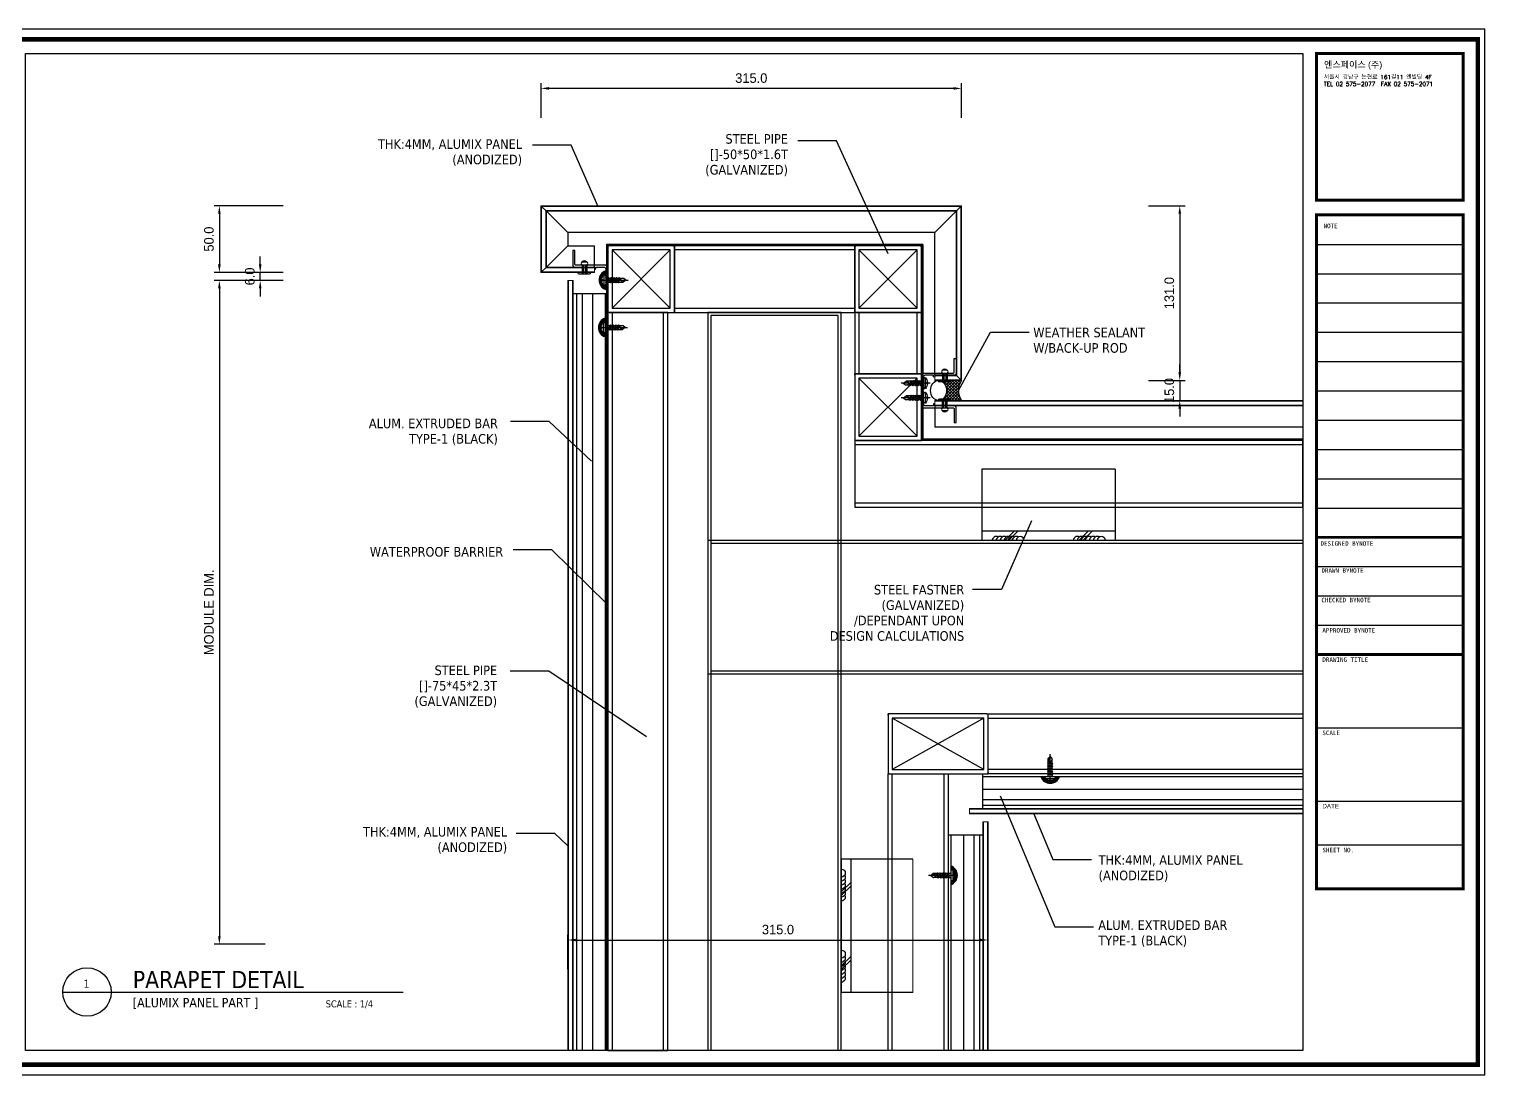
# Model space of a CAD drawing. Header units: millimetres. Extents: x 7297 to 60227, y -7497 to 19324.
# Drawn here: x 11182 to 12273, y 8183 to 8967 of the extents above; entities that cross this region are included whole.
import ezdxf

# ---------------------------------------------------------------- set-up
doc = ezdxf.new("R2010")
doc.units = ezdxf.units.MM
doc.linetypes.add('HIDDEN', pattern=[0.375, 0.25, -0.125])
for name, color, linetype in [('NS_AL_MOLD', 7, 'Continuous'), ('NS_BRACKET_NUTS', 1, 'Continuous'), ('NS_CAULKING', 8, 'Continuous'), ('NS_COL_CYAN', 4, 'Continuous'), ('NS_COL_L-GREY', 8, 'Continuous'), ('NS_COL_RED', 1, 'Continuous'), ('NS_COL_WHITE', 7, 'Continuous'), ('NS_DIM', 1, 'Continuous'), ('NS_FORM', 7, 'Continuous'), ('NS_FRAME', 253, 'Continuous'), ('NS_PIPE_FRAME', 2, 'Continuous'), ('NS_RIVET_SCREW', 1, 'Continuous'), ('NS_TEXT', 2, 'Continuous'), ('NS_WATERPROOF', 150, 'Continuous'), ('NS_WELD', 1, 'Continuous')]:
    doc.layers.add(name, color=color, linetype=linetype)
doc.layers.add('NS_AL_PANEL', color=32, linetype='Continuous', lineweight=9)
doc.styles.add('Expo M', font='Expo M.ttf')
doc.styles.add('HGTXT', font='romans.shx', dxfattribs={"bigfont": 'whgtxt.shx'})
doc.dimstyles.new('DS2', dxfattribs={"dimscale": 2, "dimtxt": 1.8, "dimasz": 1.5, "dimexe": 1, "dimexo": 1, "dimgap": 0.5, "dimtad": 1, "dimtoh": 1, "dimdec": 1, "dimzin": 1, "dimdsep": 46, "dimtxsty": 'Expo M', "dimcen": 2, "dimadec": 1, "dimazin": 0, "dimtfac": 1, "dimtdec": 4, "dimtix": 1, "dimtmove": 1, "dimatfit": 3, "dimfxl": 1, "dimtolj": 1, "dimtzin": 1, "dimarcsym": 0})
doc.dimstyles.new('N-SPACE', dxfattribs={"dimscale": 4, "dimtxt": 1.8, "dimasz": 1.5, "dimexe": 1, "dimexo": 1, "dimgap": 1, "dimtad": 1, "dimtoh": 1, "dimdec": 1, "dimzin": 1, "dimdsep": 46, "dimtxsty": 'Expo M', "dimcen": 2, "dimclrd": 1, "dimclre": 1, "dimclrt": 2, "dimadec": 1, "dimazin": 0, "dimtfac": 1, "dimtdec": 1, "dimtix": 1, "dimtmove": 1, "dimatfit": 3, "dimfxl": 1, "dimtolj": 1, "dimtzin": 1, "dimarcsym": 0})

# ---------------------------------------------------------------- blocks, each defined once
blk = doc.blocks.new('AL-TEMPLATE')
at = {"color": 8}
for p, q in [((2716.82, 1392.97), (2800.02, 1392.97)), ((2716.82, 1376.33), (2800.02, 1376.33)), ((2716.82, 1359.69), (2800.02, 1359.69)), ((2716.82, 1343.05), (2800.02, 1343.05)), ((2716.82, 1326.41), (2800.02, 1326.41)), ((2716.82, 1309.77), (2800.02, 1309.77)), ((2716.82, 1293.13), (2800.02, 1293.13)), ((2716.82, 1276.49), (2800.02, 1276.49)), ((2716.82, 1259.85), (2800.02, 1259.85)), ((2716.82, 1243.21), (2800.02, 1243.21)), ((2716.82, 1209.93), (2800.02, 1209.93)), ((2716.82, 1193.29), (2800.02, 1193.29)), ((2716.82, 1176.65), (2800.02, 1176.65)), ((2716.82, 1118.41), (2800.02, 1118.41)), ((2716.82, 1076.81), (2800.02, 1076.81)), ((2716.82, 1051.85), (2800.02, 1051.85))]:
    blk.add_line(p, q, dxfattribs=at)
at = {"color": 7, "ltscale": 2}
blk.add_lwpolyline([(1972.34, 1515.25), (1972.34, 921.25), (2812.34, 921.25), (2812.34, 1515.25)], close=True, dxfattribs=at)
at = {"color": 8}
for points, const_width in [([(1976.34, 1509.45), (2808.34, 1509.45), (2808.34, 927.05), (1976.34, 927.05)], 2.5), ([(2716.82, 1501.32), (2800.02, 1501.32), (2800.02, 1418.12), (2716.82, 1418.12)], 1.66), ([(2716.82, 1409.8), (2800.02, 1409.8), (2800.02, 1026.89), (2716.82, 1026.89)], 1.66)]:
    blk.add_lwpolyline(points, close=True, dxfattribs=dict(at, const_width=const_width))
at = {"color": 9}
blk.add_lwpolyline([(1984.07, 1501.32), (2709.08, 1501.32), (2709.08, 935.18), (1984.07, 935.18)], close=True, dxfattribs=at)
at = {"color": 8, "const_width": 1.66}
for points in [[(2716.82, 1226.57), (2800.02, 1226.57)], [(2716.82, 1160.01), (2800.02, 1160.01)]]:
    blk.add_lwpolyline(points, dxfattribs=at)
at = {"color": 146, "true_color": 0x105689, "insert": (2721.06, 1496.93), "char_height": 3.6698, "attachment_point": 1, "style": 'HGTXT'}
blk.add_mtext('{\\fExpo M|b0|i0|c129|p18;엔스페이스 (주)}', dxfattribs=at)
at = {"insert": (2720.94, 1489.17), "char_height": 2.3487, "attachment_point": 1, "style": 'HGTXT'}
blk.add_mtext('서울시 강남구 논현로 161길11 엔빌딩 4F\\PTEL 02 575-2077  FAX 02 575-2071', dxfattribs=at)
at = {"color": 8, "attachment_point": 1}
for s, insert, char_height, width in [('NOTE', (2720.76, 1404.73), 2.556, 438.9676), ('DESIGNED BYNOTE', (2719.01, 1224.39), 2.5559, 438.9676), ('DRAWN BYNOTE', (2719.56, 1209.04), 2.5559, 438.9676), ('CHECKED BYNOTE', (2719.56, 1192.25), 2.5559, 438.9676), ('APPROVED BYNOTE', (2720.1, 1175.04), 2.5559, 438.9676), ('DRAWING TITLE', (2720.1, 1158.4), 2.5559, 438.9675), ('SCALE', (2720.1, 1116.8), 2.556, 438.9675), ('{\\fﾱﾼﾸﾲ|b0|i0|c129|p49;DATE}', (2720.1, 1075.2), 2.5559, 438.9675), ('SHEET NO.', (2720.1, 1050.24), 2.556, 438.9675)]:
    blk.add_mtext(s, dxfattribs=dict(at, insert=insert, char_height=char_height, width=width))
blk = doc.blocks.new('피스')
for p, q in [((-4, 1.5), (-4, 1)), ((-4, 1.5), (4, 1.5)), ((-3, 0), (3, 0)), ((-0.5, 3), (-0.4, 2.3)), ((-0.4, 2.3), (0.4, 2.3)), ((0, 5), (0, -16.8)), ((0.5, 3), (0.4, 2.3)), ((4, 1.5), (4, 1)), ((2, -1.5), (-2, -2)), ((-1.5, -1.5), (-2, -2)), ((-2, -2), (-1.5, -2.5)), ((-1.5, -3.5), (-2, -4)), ((2, -3.5), (-2, -4)), ((-2, -4), (-1.5, -4.5)), ((-1.5, -5.5), (-2, -6)), ((2, -5.5), (-2, -6)), ((-2, -6), (-1.5, -6.5)), ((-1.5, -7.5), (-2, -8)), ((2, -7.5), (-2, -8)), ((-2, -8), (-1.5, -8.5)), ((-1.5, -9.5), (-2, -10)), ((2, -9.5), (-2, -10)), ((-2, -10), (-1.5, -10.5)), ((-1.5, -0.5), (-1.5, -1.5)), ((1.5, -1), (-1.5, -1.5)), ((1.5, -2), (-1.5, -2.5)), ((-1.5, -2.5), (-1.5, -3.5)), ((1.5, -3), (-1.5, -3.5)), ((1.5, -4), (-1.5, -4.5)), ((-1.5, -4.5), (-1.5, -5.5)), ((1.5, -5), (-1.5, -5.5)), ((1.5, -6), (-1.5, -6.5)), ((-1.5, -6.5), (-1.5, -7.5)), ((1.5, -7), (-1.5, -7.5)), ((1.5, -8), (-1.5, -8.5)), ((-1.5, -8.5), (-1.5, -9.5)), ((1.5, -9), (-1.5, -9.5)), ((1.5, -10), (-1.5, -10.5)), ((-1.5, -10.5), (-1.5, -13.5)), ((1.5, -0.5), (1.5, -1)), ((1.5, -1), (2, -1.5)), ((2, -1.5), (1.5, -2)), ((1.5, -2), (1.5, -3)), ((1.5, -3), (2, -3.5)), ((2, -3.5), (1.5, -4)), ((1.5, -4), (1.5, -5)), ((1.5, -5), (2, -5.5)), ((2, -5.5), (1.5, -6)), ((1.5, -6), (1.5, -7)), ((1.5, -7), (2, -7.5)), ((2, -7.5), (1.5, -8)), ((1.5, -8), (1.5, -9)), ((1.5, -9), (2, -9.5)), ((2, -9.5), (1.5, -10)), ((1.5, -10), (1.5, -13)), ((0, -15), (-1.5, -13.5)), ((-1.3, -13.5), (-1.3, -12)), ((0, -15), (-1.3, -13.5)), ((0, -15), (1.5, -13)), ((1.5, -13), (0.6, -11.5))]:
    blk.add_line(p, q)
for centre, radius, start, end in [((0, -3.1), 6.08, 94.7146, 131.1121), ((-3, 1), 1, 180, 270), ((-2, -0.5), 0.5, 0, 90), ((0, -3.1), 6.08, 48.8879, 85.2854), ((2, -0.5), 0.5, 90, 180), ((3, 1), 1, 270, 0), ((-0.3, -12), 1, 30.0863, 180)]:
    blk.add_arc(centre, radius, start, end)
blk = doc.blocks.new('N-SCREW')
blk.add_blockref('피스', (17.3, -1))
blk = doc.blocks.new('AL-PROFILE')
for p, q in [((2521.3, 4123.6), (2519.8, 4122.1)), ((2537, 4123.6), (2521.3, 4123.6)), ((2530.5, 4122.1), (2531, 4122.6)), ((2531, 4122.6), (2531.5, 4122.1)), ((2537, 4122.1), (2537, 4123.6)), ((2519.8, 4122.1), (2519.8, 4099.6)), ((2521.3, 4121.1), (2522.3, 4122.1)), ((2521.3, 4114.6), (2521.3, 4121.1)), ((2522.3, 4114.6), (2521.3, 4114.6)), ((2521.3, 4098.6), (2521.3, 4113.6)), ((2521.3, 4113.6), (2522.3, 4113.6)), ((2522.3, 4122.1), (2530.5, 4122.1)), ((2531.5, 4122.1), (2537, 4122.1)), ((2517.4, 4104.4, 0), (2517.4, 4107.9, 0)), ((2519.8, 4107.9), (2526.3, 4107.9)), ((2519.8, 4106.9), (2526.3, 4106.9)), ((2519.8, 4105.4), (2526.3, 4105.4)), ((2519.8, 4104.4), (2526.3, 4104.4)), ((2526.3, 4102.3), (2526.3, 4110)), ((2519.3, 4099.1), (2508.8, 4099.1)), ((2508.8, 4099.1), (2508.8, 4097.6)), ((2508.8, 4097.6), (2520.3, 4097.6)), ((2519.8, 4099.6), (2519.3, 4099.1)), ((2520.3, 4097.6), (2521.3, 4098.6))]:
    blk.add_line(p, q)
at = {"ltscale": 3}
for p, q in [((2519.8, 4107.9), (2519.8, 4104.4)), ((2525.3, 4111), (2525.3, 4101.2))]:
    blk.add_line(p, q, dxfattribs=at)
for centre, radius, start, end in [((2522.3, 4114.1), 0.5, 270, 90), ((2518.9, 4106.1, 0), 2.2, 133.0029, 226.9971), ((2518.6, 4107.3), 1.3, 27.3471, 152.6529), ((2518.6, 4105), 1.3, 207.3471, 332.6529), ((2525.3, 4110), 1.05, 0, 90), ((2525.3, 4102.3), 1.05, 270, 0)]:
    blk.add_arc(centre, radius, start, end)
blk = doc.blocks.new('A$C0843732F')
for centre, start in [((0, -3), 90), ((0, -6), 150), ((0, -9), 150), ((0, -12), 150), ((0, -15), 150), ((0, -18), 150), ((0, -21), 150)]:
    blk.add_arc(centre, 3, start, 270)
blk = doc.blocks.new('*D282')
at = {"layer": 'NS_DIM', "color": 1, "lineweight": -2, "transparency": 16777216}
for p, q in [((11565.7, 8900.3), (11565.7, 8926.4)), ((11874.7, 8922.4), (11571.7, 8922.4)), ((11880.7, 8900.3), (11880.7, 8926.4))]:
    blk.add_line(p, q, dxfattribs=at)
at = {"layer": 'NS_DIM', "color": 1, "transparency": 16777216}
for points in [[(11571.7, 8923.4), (11571.7, 8921.4), (11565.7, 8922.4)], [(11874.7, 8923.4), (11874.7, 8921.4), (11880.7, 8922.4)]]:
    blk.add_solid(points, dxfattribs=at)
at = {"layer": 'NS_DIM', "color": 2, "transparency": 16777216, "insert": (11723.2, 8930.1), "char_height": 7.2, "attachment_point": 5, "style": 'Expo M'}
blk.add_mtext('\\A1;315.0', dxfattribs=at)
blk = doc.blocks.new('*D283')
at = {"layer": 'NS_DIM', "color": 1, "lineweight": -2, "transparency": 16777216}
for p, q in [((12020.8, 8834.4), (12048.2, 8834.4)), ((12044.2, 8828.4), (12044.2, 8709.4)), ((12020.8, 8703.4), (12048.2, 8703.4))]:
    blk.add_line(p, q, dxfattribs=at)
at = {"layer": 'NS_DIM', "color": 1, "transparency": 16777216}
for points in [[(12043.2, 8828.4), (12045.2, 8828.4), (12044.2, 8834.4)], [(12043.2, 8709.4), (12045.2, 8709.4), (12044.2, 8703.4)]]:
    blk.add_solid(points, dxfattribs=at)
at = {"layer": 'NS_DIM', "color": 2, "transparency": 16777216, "insert": (12036.4, 8768.9), "char_height": 7.2, "attachment_point": 5, "rotation": 90, "style": 'Expo M'}
blk.add_mtext('\\A1;131.0', dxfattribs=at)
blk = doc.blocks.new('*D284')
at = {"layer": 'NS_DIM', "color": 1, "lineweight": -2, "transparency": 16777216}
for p, q in [((12044.2, 8709.4), (12044.2, 8715.4)), ((12020.8, 8703.4), (12048.2, 8703.4)), ((12044.2, 8703.4), (12044.2, 8688.4)), ((12020.8, 8688.4), (12048.2, 8688.4)), ((12044.2, 8682.4), (12044.2, 8676.4))]:
    blk.add_line(p, q, dxfattribs=at)
at = {"layer": 'NS_DIM', "color": 1, "transparency": 16777216}
for points in [[(12043.2, 8709.4), (12045.2, 8709.4), (12044.2, 8703.4)], [(12043.2, 8682.4), (12045.2, 8682.4), (12044.2, 8688.4)]]:
    blk.add_solid(points, dxfattribs=at)
at = {"layer": 'NS_DIM', "color": 2, "transparency": 16777216, "insert": (12036.4, 8695.9), "char_height": 7.2, "attachment_point": 5, "rotation": 90, "style": 'Expo M'}
blk.add_mtext('\\A1;15.0', dxfattribs=at)
blk = doc.blocks.new('*D285')
at = {"layer": 'NS_DIM', "color": 1, "lineweight": -2, "transparency": 16777216}
for p, q in [((11372.6, 8834.4), (11320.7, 8834.4)), ((11324.7, 8828.4), (11324.7, 8790.4)), ((11372.6, 8784.4), (11320.7, 8784.4))]:
    blk.add_line(p, q, dxfattribs=at)
at = {"layer": 'NS_DIM', "color": 1, "transparency": 16777216}
for points in [[(11323.7, 8828.4), (11325.7, 8828.4), (11324.7, 8834.4)], [(11323.7, 8790.4), (11325.7, 8790.4), (11324.7, 8784.4)]]:
    blk.add_solid(points, dxfattribs=at)
at = {"layer": 'NS_DIM', "color": 2, "transparency": 16777216, "insert": (11316.9, 8809.4), "char_height": 7.2, "attachment_point": 5, "rotation": 90, "style": 'Expo M'}
blk.add_mtext('\\A1;50.0', dxfattribs=at)
blk = doc.blocks.new('*D286')
at = {"layer": 'NS_DIM', "color": 1, "lineweight": -2, "transparency": 16777216}
for p, q in [((11355.3, 8790.4), (11355.3, 8796.4)), ((11372.6, 8784.4), (11351.3, 8784.4)), ((11355.3, 8778.4), (11355.3, 8784.4)), ((11372.6, 8778.4), (11351.3, 8778.4)), ((11355.3, 8772.4), (11355.3, 8766.4))]:
    blk.add_line(p, q, dxfattribs=at)
at = {"layer": 'NS_DIM', "color": 1, "transparency": 16777216}
for points in [[(11354.3, 8790.4), (11356.3, 8790.4), (11355.3, 8784.4)], [(11354.3, 8772.4), (11356.3, 8772.4), (11355.3, 8778.4)]]:
    blk.add_solid(points, dxfattribs=at)
at = {"layer": 'NS_DIM', "color": 2, "transparency": 16777216, "insert": (11347.5, 8781.4), "char_height": 7.2, "attachment_point": 5, "rotation": 90, "style": 'Expo M'}
blk.add_mtext('\\A1;6.0', dxfattribs=at)
blk = doc.blocks.new('*D713')
at = {"layer": 'NS_DIM', "color": 1, "lineweight": -2, "transparency": 16777216}
for p, q in [((11372.6, 8778.4), (11320.7, 8778.4)), ((11324.7, 8772.4), (11324.7, 8286.7)), ((11359.1, 8280.7), (11320.7, 8280.7))]:
    blk.add_line(p, q, dxfattribs=at)
at = {"layer": 'NS_DIM', "color": 1, "transparency": 16777216}
for points in [[(11323.7, 8772.4), (11325.7, 8772.4), (11324.7, 8778.4)], [(11323.7, 8286.7), (11325.7, 8286.7), (11324.7, 8280.7)]]:
    blk.add_solid(points, dxfattribs=at)
at = {"layer": 'NS_DIM', "color": 2, "transparency": 16777216, "insert": (11316.9, 8529.6), "char_height": 7.2, "attachment_point": 5, "rotation": 90, "style": 'Expo M'}
blk.add_mtext('\\A1;MODULE DIM.', dxfattribs=at)
blk = doc.blocks.new('*D287')
at = {"layer": 'NS_DIM', "color": 1, "lineweight": -2, "transparency": 16777216}
for p, q in [((11585.7, 8262.1), (11585.7, 8287.9)), ((11591.7, 8283.9), (11894.7, 8283.9)), ((11900.7, 8262.1), (11900.7, 8287.9))]:
    blk.add_line(p, q, dxfattribs=at)
at = {"layer": 'NS_DIM', "color": 1, "transparency": 16777216}
for points in [[(11591.7, 8284.9), (11591.7, 8282.9), (11585.7, 8283.9)], [(11894.7, 8284.9), (11894.7, 8282.9), (11900.7, 8283.9)]]:
    blk.add_solid(points, dxfattribs=at)
at = {"layer": 'NS_DIM', "color": 2, "transparency": 16777216, "insert": (11743.2, 8291.7), "char_height": 7.2, "attachment_point": 5, "style": 'Expo M'}
blk.add_mtext('\\A1;315.0', dxfattribs=at)
blk = doc.blocks.new('*U99')
for p, q in [((1, 75), (0, 75)), ((0, 74), (0, 75)), ((0, 74), (0, 1)), ((44, 75), (1, 75)), ((3.2, 3.2), (41.8, 71.8)), ((41.8, 3.2), (3.2, 71.8)), ((44, 75), (45, 75)), ((45, 74), (45, 75)), ((45, 1), (45, 74)), ((0, 1), (0, 0)), ((1, 0), (0, 0)), ((45, 1), (45, 0)), ((1, 0), (44, 0)), ((44, 0), (45, 0))]:
    blk.add_line(p, q)
blk.add_lwpolyline([(3.2, 71.8), (3.2, 3.2), (41.8, 3.2), (41.8, 71.8)], close=True)
for centre, start, end in [((1, 74), 90, 180), ((44, 74), 0, 90), ((1, 1), 180, 270), ((44, 1), 270, 0)]:
    blk.add_arc(centre, 1, start, end)
blk = doc.blocks.new('*U98')
for p, q in [((1, 50), (0, 50)), ((0, 49), (0, 50)), ((0, 49), (0, 1)), ((49, 50), (1, 50)), ((3.2, 3.2), (46.8, 46.8)), ((46.8, 3.2), (3.2, 46.8)), ((49, 50), (50, 50)), ((50, 49), (50, 50)), ((50, 1), (50, 49)), ((0, 1), (0, 0)), ((1, 0), (0, 0)), ((50, 1), (50, 0)), ((1, 0), (49, 0)), ((49, 0), (50, 0))]:
    blk.add_line(p, q)
blk.add_lwpolyline([(3.2, 46.8), (3.2, 3.2), (46.8, 3.2), (46.8, 46.8)], close=True)
for centre, start, end in [((1, 49), 90, 180), ((49, 49), 0, 90), ((1, 1), 180, 270), ((49, 1), 270, 0)]:
    blk.add_arc(centre, 1, start, end)
blk = doc.blocks.new('*U166')
blk.add_lwpolyline([(0, 0), (45, 0), (45, 553.3), (0, 553.3)], close=True)
at = {"linetype": 'HIDDEN'}
blk.add_lwpolyline([(3.2, 0), (41.8, 0), (41.8, 553.3), (3.2, 553.3)], close=True, dxfattribs=at)
blk = doc.blocks.new('*U167')
blk.add_lwpolyline([(0, 0), (45, 0), (45, 235.8), (0, 235.8)], close=True)
at = {"linetype": 'HIDDEN'}
blk.add_lwpolyline([(3.2, 0), (41.8, 0), (41.8, 235.8), (3.2, 235.8)], close=True, dxfattribs=at)
blk = doc.blocks.new('*U169')
blk.add_lwpolyline([(0, 0), (50, 0), (50, 335.8), (0, 335.8)], close=True)
at = {"linetype": 'HIDDEN'}
blk.add_lwpolyline([(3.2, 0), (46.8, 0), (46.8, 335.8), (3.2, 335.8)], close=True, dxfattribs=at)
blk = doc.blocks.new('*U168')
blk.add_lwpolyline([(0, 0), (50, 0), (50, 135), (0, 135)], close=True)
at = {"linetype": 'HIDDEN'}
blk.add_lwpolyline([(3.2, 0), (46.8, 0), (46.8, 135), (3.2, 135)], close=True, dxfattribs=at)
blk = doc.blocks.new('*U170')
blk.add_lwpolyline([(0, 0), (50, 0), (50, 46), (0, 46)], close=True)
at = {"linetype": 'HIDDEN'}
blk.add_lwpolyline([(3.2, 0), (46.8, 0), (46.8, 46), (3.2, 46)], close=True, dxfattribs=at)
blk = doc.blocks.new('*U171')
blk.add_lwpolyline([(0, 0), (45, 0), (45, 207.3), (0, 207.3)], close=True)
at = {"linetype": 'HIDDEN'}
blk.add_lwpolyline([(3.2, 0), (41.8, 0), (41.8, 207.3), (3.2, 207.3)], close=True, dxfattribs=at)

msp = doc.modelspace()

# ---------------------------------------------------------------- hatches: boundary and pattern name
at = {"layer": 'NS_CAULKING'}
h = msp.add_hatch(dxfattribs=at)
h.set_pattern_fill('ANSI37', color=256, scale=5, angle=90, style=0)
h.set_pattern_definition([(135, (7582.23505, 11263.099), (-0.44194174, -0.44194174), []), (225, (7582.23505, 11263.099), (0.44194174, -0.44194174), [])])
h.paths.add_polyline_path([(11612.66, 8774.65, -0.160163), (11611.18, 8778.15), (11611.86, 8778.25), (11611.86, 8778.65), (11609.17, 8778.65, 0.3187278), (11614.16, 8771.6), (11614.16, 8775.65, -0.4142136), (11613.16, 8774.65)])
h.paths.add_polyline_path([(11609.17, 8778.65), (11611.86, 8778.65), (11611.86, 8779.05), (11611.18, 8779.15, -0.160163), (11612.66, 8782.65), (11613.16, 8782.65, -0.4142136), (11614.16, 8781.65), (11614.16, 8785.69, 0.3187278)])
h = msp.add_hatch(dxfattribs=at)
h.set_pattern_fill('ANSI37', color=256, scale=5, angle=90, style=0)
h.set_pattern_definition([(135, (7581.73503, 11227.5285), (-0.44194174, -0.44194174), []), (225, (7581.73503, 11227.5285), (0.44194174, -0.44194174), [])])
h.paths.add_polyline_path([(11612.16, 8739.08, -0.160163), (11610.68, 8742.58), (11611.36, 8742.68), (11611.36, 8743.08), (11608.67, 8743.08, 0.3187278), (11613.66, 8736.03), (11613.66, 8740.08, -0.4142136), (11612.66, 8739.08)])
h.paths.add_polyline_path([(11608.67, 8743.08), (11611.36, 8743.08), (11611.36, 8743.48), (11610.68, 8743.58, -0.160163), (11612.16, 8747.08), (11612.66, 8747.08, -0.4142136), (11613.66, 8746.08), (11613.66, 8750.12, 0.3187278)])
h = msp.add_hatch(dxfattribs=at)
h.set_pattern_fill('ANSI37', color=256, scale=0.5, angle=270, style=0)
h.set_pattern_definition([(315, (-27889.3093, 34820.8955), (1.122532015, 1.122532015), []), (45, (-27889.3093, 34820.8955), (-1.122532015, 1.122532015), [])])
edge = h.paths.add_edge_path()
edge.add_ellipse((11863.51, 8695.94), major_axis=(0, 7.5), ratio=0.7930893, start_angle=180, end_angle=360)
edge.add_line((11863.51, 8703.44), (11880.66, 8703.44))
edge.add_arc((11891.86, 8695.94), 13.48, 506.20705, 573.79295)
edge.add_line((11880.66, 8688.44), (11863.51, 8688.44))
h = msp.add_hatch(dxfattribs=at)
h.set_pattern_fill('ANSI37', color=256, scale=5, angle=180, style=0)
h.set_pattern_definition([(225, (9462.7085, 4374.51056), (0.44194174, -0.44194174), []), (315, (9462.7085, 4374.51056), (0.44194174, 0.44194174), [])])
h.paths.add_polyline_path([(11951.16, 8404.94, -0.160163), (11947.66, 8403.46), (11947.56, 8404.13), (11947.16, 8404.13), (11947.16, 8401.44, 0.3187278), (11954.2, 8406.44), (11950.16, 8406.44, -0.4142136), (11951.16, 8405.44)])
h.paths.add_polyline_path([(11947.16, 8401.44), (11947.16, 8404.13), (11946.76, 8404.13), (11946.66, 8403.46, -0.160163), (11943.16, 8404.94), (11943.16, 8405.44, -0.4142136), (11944.16, 8406.44), (11940.12, 8406.44, 0.3187278)])
h = msp.add_hatch(dxfattribs=at)
h.set_pattern_fill('ANSI37', color=256, scale=5, angle=90, style=0)
h.set_pattern_definition([(135, (7598.7465, 10816.8555), (-0.44194174, -0.44194174), []), (225, (7598.7465, 10816.8555), (0.44194174, -0.44194174), [])])
h.paths.add_polyline_path([(11874.16, 8328.4, 0.160163), (11875.64, 8331.9), (11874.96, 8332), (11874.96, 8332.4), (11877.65, 8332.4, -0.3187278), (11872.66, 8325.36), (11872.66, 8329.4, 0.4142136), (11873.66, 8328.4)])
h.paths.add_polyline_path([(11877.65, 8332.4), (11874.96, 8332.4), (11874.96, 8332.8), (11875.64, 8332.9, 0.160163), (11874.16, 8336.4), (11873.66, 8336.4, 0.4142136), (11872.66, 8335.4), (11872.66, 8339.45, -0.3187278)])

# ---------------------------------------------------------------- linework, layer by layer
at = {"layer": 'NS_AL_MOLD'}
msp.add_lwpolyline([(11852.16, 8698.15), (11852.16, 8706.44), (11852.16, 8696.44), (11850.66, 8696.44), (11850.66, 8707.44), (11852.16, 8708.94), (11874.66, 8708.94), (11875.16, 8709.44), (11875.16, 8719.94)], dxfattribs=at)
msp.add_lwpolyline([(11875.16, 8719.94), (11876.66, 8719.94), (11876.66, 8708.44), (11875.66, 8707.44), (11860.66, 8707.44), (11860.66, 8706.44, -1), (11859.66, 8706.44), (11859.66, 8707.44), (11853.16, 8707.44), (11852.16, 8706.44)], format="xyb", dxfattribs=at)
msp.add_lwpolyline([(11874.66, 8682.94), (11875.16, 8682.44), (11875.16, 8671.94), (11876.66, 8671.94), (11876.66, 8683.44), (11875.66, 8684.44), (11860.66, 8684.44), (11860.66, 8685.44, 1), (11859.66, 8685.44), (11859.66, 8684.44), (11853.16, 8684.44), (11852.16, 8685.44), (11852.16, 8695.44), (11850.66, 8695.44), (11850.66, 8684.44), (11852.16, 8682.94)], format="xyb", close=True, dxfattribs=at)
at = {"layer": 'NS_AL_PANEL'}
for p, q in [((11565.66, 8834.44), (11880.66, 8834.44)), ((11565.66, 8834.44), (11565.66, 8784.44)), ((11880.66, 8703.44), (11880.66, 8834.44)), ((11566.16, 8833.94), (11880.16, 8833.94)), ((11566.16, 8833.94), (11566.16, 8784.94)), ((11569.66, 8830.44), (11566.16, 8833.94)), ((11877.16, 8830.94), (11569.16, 8830.94)), ((11569.16, 8830.94), (11569.16, 8787.94)), ((11876.66, 8830.44), (11569.66, 8830.44)), ((11569.66, 8830.44), (11569.66, 8788.44)), ((11876.66, 8830.44), (11880.16, 8833.94)), ((11876.66, 8707.44), (11876.66, 8830.44)), ((11877.16, 8706.94), (11877.16, 8830.94)), ((11880.16, 8703.94), (11880.16, 8833.94)), ((11565.66, 8784.44), (11605.66, 8784.44)), ((11569.66, 8788.44), (11566.16, 8784.94)), ((11566.16, 8784.94), (11605.66, 8784.94)), ((11569.16, 8787.94), (11605.66, 8787.94)), ((11569.66, 8788.44), (11605.66, 8788.44)), ((11605.66, 8788.44), (11605.66, 8784.44)), ((11585.66, 8778.44), (11589.66, 8778.44)), ((11585.66, 8778.44), (11585.66, 8201.17)), ((11586.16, 8201.17), (11586.16, 8778.44)), ((11589.16, 8778.44), (11589.16, 8201.17)), ((11589.66, 8778.44), (11589.66, 8201.17)), ((11613.66, 8771.94), (11613.66, 8771.8)), ((11613.16, 8736.37), (11613.16, 8736.23)), ((11876.66, 8707.44), (11860.66, 8707.44)), ((11860.66, 8707.44), (11860.66, 8703.44)), ((11877.16, 8706.94), (11860.66, 8706.94)), ((11880.16, 8703.94), (11860.66, 8703.94)), ((11880.66, 8703.44), (11860.66, 8703.44)), ((11876.66, 8707.44), (11880.16, 8703.94)), ((11860.66, 8684.44), (11860.66, 8688.44)), ((12136.5, 8688.44), (11860.66, 8688.44)), ((12136.5, 8687.94), (11860.66, 8687.94)), ((12136.5, 8684.94), (11860.66, 8684.94)), ((12136.5, 8684.44), (11860.66, 8684.44)), ((12136.5, 8382.44), (11886.66, 8382.44)), ((11886.66, 8378.44), (11886.66, 8382.44)), ((12136.5, 8381.94), (11886.66, 8381.94)), ((12136.5, 8378.94), (11886.66, 8378.94)), ((12136.5, 8378.44), (11886.66, 8378.44)), ((11900.66, 8372.44), (11896.66, 8372.44)), ((11896.66, 8372.44), (11896.66, 8201.17)), ((11897.16, 8372.44), (11897.16, 8201.17)), ((11900.16, 8201.17), (11900.16, 8372.44)), ((11900.66, 8372.44), (11900.66, 8201.17)), ((11844.16, 8344.56), (11844.16, 8244.56)), ((11873.16, 8325.69), (11873.16, 8325.56))]:
    msp.add_line(p, q, dxfattribs=at)
at = {"layer": 'NS_BRACKET_NUTS'}
for p, q in [((11995.91, 8636.94), (11895.91, 8636.94)), ((11895.91, 8636.94), (11895.91, 8583.44)), ((11995.91, 8636.94), (11995.91, 8583.44)), ((11995.91, 8590.44), (11895.91, 8590.44)), ((11995.91, 8583.44), (11895.91, 8583.44)), ((11790.66, 8344.56), (11790.66, 8244.56)), ((11844.16, 8344.56), (11790.66, 8344.56)), ((11797.66, 8344.56), (11797.66, 8244.56)), ((11844.16, 8244.56), (11790.66, 8244.56))]:
    msp.add_line(p, q, dxfattribs=at)
at = {"layer": 'NS_CAULKING'}
for centre, radius, start, end in [((11616.63, 8778.65), 7.46, 109.2859, 250.7141), ((11616.13, 8743.08), 7.46, 109.2859, 250.7141), ((11891.86, 8695.94), 13.48, 146.20705, 213.79295), ((11947.16, 8408.9), 7.46, 199.2859, 340.7141), ((11870.19, 8332.4), 7.46, 289.2859, 70.7141)]:
    msp.add_arc(centre, radius, start, end, dxfattribs=at)
msp.add_ellipse((11863.51, 8695.94), major_axis=(0, 7.5), ratio=0.7930893, dxfattribs=at)
at = {"layer": 'NS_COL_CYAN'}
for points in [[(11790.66, 8201.17), (11790.66, 8754.44), (11690.66, 8754.44), (11690.66, 8201.17)], [(11788.36, 8201.17), (11788.36, 8752.14), (11692.96, 8752.14), (11692.96, 8201.17)], [(12136.5, 8583.44), (11690.66, 8583.44), (11690.66, 8483.44), (12136.5, 8483.44)], [(12136.5, 8581.14), (11692.96, 8581.14), (11692.96, 8485.74), (12136.5, 8485.74)]]:
    msp.add_lwpolyline(points, dxfattribs=at)
at = {"layer": 'NS_COL_L-GREY'}
for p, q in [((11585.66, 8814.44), (11569.66, 8830.44)), ((11860.66, 8814.44), (11876.66, 8830.44)), ((11860.66, 8814.44), (11585.66, 8814.44)), ((11585.66, 8814.44), (11585.66, 8804.44)), ((11860.66, 8707.44), (11860.66, 8814.44)), ((11585.66, 8804.44), (11569.66, 8788.44)), ((11585.66, 8804.44), (11605.66, 8804.44)), ((11605.66, 8788.44), (11605.66, 8804.44)), ((11615.66, 8768.44), (11589.66, 8768.44)), ((11592.16, 8768.44), (11592.16, 8201.17)), ((11596.38, 8768.44), (11596.38, 8201.17)), ((11604.12, 8768.44), (11604.12, 8201.17)), ((11613.66, 8768.44), (11613.66, 8201.17)), ((11860.66, 8684.44), (11860.66, 8668.44)), ((12136.5, 8668.44), (11860.66, 8668.44)), ((11896.66, 8382.44), (11896.66, 8408.44)), ((11896.66, 8406.44), (12136.5, 8406.44)), ((11896.66, 8396.9), (12136.5, 8396.9)), ((11896.66, 8389.15), (12136.5, 8389.15)), ((11896.66, 8384.94), (12136.5, 8384.94)), ((11896.66, 8362.44), (11870.66, 8362.44)), ((11872.66, 8362.44), (11872.66, 8201.17)), ((11882.2, 8362.44), (11882.2, 8201.17)), ((11889.95, 8362.44), (11889.95, 8201.17)), ((11894.16, 8362.44), (11894.16, 8201.17))]:
    msp.add_line(p, q, dxfattribs=at)
at = {"layer": 'NS_COL_RED', "ltscale": 8}
for p, q in [((11920.08, 8590.44), (11913.08, 8583.44)), ((11922.9, 8590.44), (11915.9, 8583.44)), ((11975.64, 8590.44), (11968.64, 8583.44)), ((11978.47, 8590.44), (11971.47, 8583.44)), ((11797.66, 8327.12), (11790.66, 8320.12)), ((11797.66, 8324.29), (11790.66, 8317.29)), ((11797.66, 8271.55), (11790.66, 8264.55)), ((11797.66, 8268.72), (11790.66, 8261.72))]:
    msp.add_line(p, q, dxfattribs=at)
at = {"layer": 'NS_COL_WHITE'}
msp.add_line((11207.38, 8244.93), (11462.52, 8244.93), dxfattribs=at)
msp.add_circle((11225.52, 8244.93), 18.14, dxfattribs=at)
at = {"layer": 'NS_RIVET_SCREW', "ltscale": 3}
for p, q in [((11863.26, 8703.44), (11873.06, 8703.44)), ((11866.41, 8708.94), (11869.91, 8708.94)), ((11863.26, 8688.44), (11873.06, 8688.44)), ((11866.41, 8682.94), (11869.91, 8682.94))]:
    msp.add_line(p, q, dxfattribs=at)
at = {"layer": 'NS_RIVET_SCREW'}
for p, q in [((11869.91, 8711.25, 0), (11866.41, 8711.25, 0)), ((11866.41, 8708.94), (11866.41, 8702.39)), ((11867.41, 8708.94), (11867.41, 8702.39)), ((11868.91, 8708.94), (11868.91, 8702.39)), ((11869.91, 8708.94), (11869.91, 8702.39)), ((11872.01, 8702.39), (11864.31, 8702.39)), ((11872.01, 8689.49), (11864.31, 8689.49)), ((11866.41, 8682.94), (11866.41, 8689.49)), ((11867.41, 8682.94), (11867.41, 8689.49)), ((11868.91, 8682.94), (11868.91, 8689.49)), ((11869.91, 8682.94), (11869.91, 8689.49)), ((11869.91, 8680.62, 0), (11866.41, 8680.62, 0))]:
    msp.add_line(p, q, dxfattribs=at)
for centre, radius, start, end in [((11864.31, 8703.44), 1.05, 180, 270), ((11867.01, 8710.09), 1.3, 117.34705, 242.65295), ((11868.16, 8709.75, 0), 2.2, 43.00287, 136.99713), ((11869.31, 8710.09), 1.3, 297.34705, 62.65295), ((11872.01, 8703.44), 1.05, 270, 0), ((11864.31, 8688.44), 1.05, 90, 180), ((11867.01, 8681.78), 1.3, 117.34705, 242.65295), ((11869.31, 8681.78), 1.3, 297.34705, 62.65295), ((11872.01, 8688.44), 1.05, 0, 90), ((11868.16, 8682.12, 0), 2.2, 223.00287, 316.99713)]:
    msp.add_arc(centre, radius, start, end, dxfattribs=at)
at = {"layer": 'NS_WATERPROOF', "ltscale": 3}
for p, q in [((11851.66, 8805.44), (11614.66, 8805.44)), ((11614.66, 8805.44), (11614.66, 8201.17)), ((11851.16, 8804.94), (11615.16, 8804.94)), ((11615.16, 8804.94), (11615.16, 8201.17)), ((11851.16, 8804.94), (11851.16, 8658.94)), ((11851.66, 8805.44), (11851.66, 8659.44)), ((12136.5, 8658.94), (11851.16, 8658.94)), ((12136.5, 8659.44), (11851.66, 8659.44))]:
    msp.add_line(p, q, dxfattribs=at)

# ---------------------------------------------------------------- block references
at = {"layer": 'NS_AL_MOLD', "rotation": 270}
msp.add_blockref('AL-PROFILE', (7492.03, 11309.7), dxfattribs=at)
at = {"layer": 'NS_FORM', "xscale": 1.32, "yscale": 1.32, "zscale": 1.32}
msp.add_blockref('AL-TEMPLATE', (8560.51, 6966.73), dxfattribs=at)
at = {"layer": 'NS_FRAME'}
for name, p, rotation in [('*U168', (11665.66, 8804.44), 270), ('*U170', (11850.66, 8754.44), 180), ('*U169', (11800.66, 8658.44), 270)]:
    msp.add_blockref(name, p, dxfattribs=dict(at, rotation=rotation))
msp.add_blockref('*U166', (11615.66, 8201.17), dxfattribs=at)
at = {"layer": 'NS_FRAME', "xscale": -1}
for name, p, rotation in [('*U167', (11900.66, 8408.44), 270), ('*U171', (11825.66, 8408.44), 180)]:
    msp.add_blockref(name, p, dxfattribs=dict(at, rotation=rotation))
at = {"layer": 'NS_PIPE_FRAME'}
for p in [(11615.66, 8754.44), (11800.66, 8754.44), (11800.66, 8658.44)]:
    msp.add_blockref('*U98', p, dxfattribs=at)
at = {"layer": 'NS_PIPE_FRAME', "rotation": 90}
msp.add_blockref('*U99', (11900.66, 8408.44), dxfattribs=at)
at = {"layer": 'NS_RIVET_SCREW', "xscale": -1}
for p, rotation in [((11613.13, 8795.9), 90), ((11612.63, 8760.33), 90), ((11853.19, 8684.19), 270), ((11853.19, 8673.19), 270), ((11929.91, 8405.41), 180)]:
    msp.add_blockref('N-SCREW', p, dxfattribs=dict(at, rotation=rotation))
at = {"layer": 'NS_RIVET_SCREW', "rotation": 270}
msp.add_blockref('N-SCREW', (11873.69, 8349.65), dxfattribs=at)
at = {"layer": 'NS_WELD', "extrusion": (0, 0, -1), "xscale": -1, "zscale": -1, "rotation": 90}
for p in [(-11927.67, 8583.44), (-11988.44, 8583.44)]:
    msp.add_blockref('A$C0843732F', p, dxfattribs=at)
at = {"layer": 'NS_WELD', "extrusion": (0, 0, -1), "zscale": -1}
for p in [(-11790.66, 8337.09), (-11790.66, 8276.31)]:
    msp.add_blockref('A$C0843732F', p, dxfattribs=at)

# ---------------------------------------------------------------- texts
at = {"layer": 'NS_TEXT', "line_spacing_factor": 0.963855}
for s, insert, char_height, width, attachment_point in [('\\pxqr;{\\fTahoma|b0|i0|c0|p34;T\\fTahoma|b0|i0|c129|p34;HK:4MM,\\fTahoma|b0|i0|c0|p34; \\fTahoma|b0|i0|c129|p34;ALUMIX\\fTahoma|b0|i0|c0|p34; PANEL\\P(\\fTahoma|b0|i0|c129|p34;ANODIZED\\fTahoma|b0|i0|c0|p34;)}', (11551.5, 8884.28), 7.2, 136.0889, 3), ('\\pxqr;{\\fTahoma|b0|i0|c0|p34;STEEL PIPE\\P\\pq*;[]-\\fTahoma|b0|i0|c129|p34;50\\fTahoma|b0|i0|c0|p34;*\\fTahoma|b0|i0|c129|p34;50\\fTahoma|b0|i0|c0|p34;*\\fTahoma|b0|i0|c129|p34;1\\fTahoma|b0|i0|c0|p34;.\\fTahoma|b0|i0|c129|p34;6\\fTahoma|b0|i0|c0|p34;T\\P\\pqr;(GALVANIZED)}', (11750.68, 8888.14), 7.2, 109.4191, 3), ('\\pxql;{\\fTahoma|b0|i0|c129|p34;WEATHER SEALANT W/BACK-UP ROD}', (12036.26, 8723.31), 7.2, 101.7894, 9), ('\\pxqr;{\\fTahoma|b0|i0|c0|p34;ALUM. EXTRUDED BAR\\fTahoma|b0|i0|c129|p34;\\PTYPE-1 \\fTahoma|b0|i0|c0|p34;(\\fTahoma|b0|i0|c129|p34;BLACK\\fTahoma|b0|i0|c0|p34;)}', (11418, 8674.85), 7.2, 115.355, 1), ('\\pxqr;{\\fTahoma|b0|i0|c0|p34;WATERPROOF BARRIER}', (11537.3, 8578.56), 7.2, 112.4594, 3), ('\\pxqr;{\\fTahoma|b0|i0|c0|p34;STEEL \\fTahoma|b0|i0|c129|p34;FASTNER\\fTahoma|b0|i0|c0|p34;\\P(GALVANIZED)\\fTahoma|b0|i0|c129|p34;\\P/DEPENDANT UPON DESIGN CALCULATIONS}', (11882.74, 8550.18), 7.2, 115.6898, 3), ('\\pxqr;{\\fTahoma|b0|i0|c0|p34;STEEL PIPE\\P[]-\\fTahoma|b0|i0|c129|p34;75\\fTahoma|b0|i0|c0|p34;*\\fTahoma|b0|i0|c129|p34;4\\fTahoma|b0|i0|c0|p34;5*\\fTahoma|b0|i0|c129|p34;2\\fTahoma|b0|i0|c0|p34;.\\fTahoma|b0|i0|c129|p34;3\\fTahoma|b0|i0|c0|p34;T\\P(GALVANIZED)}', (11461.77, 8489.72), 7.2, 71.0245, 1), ('\\pxqr;{\\fTahoma|b0|i0|c0|p34;T\\fTahoma|b0|i0|c129|p34;HK:4MM,\\fTahoma|b0|i0|c0|p34; \\fTahoma|b0|i0|c129|p34;ALUMIX\\fTahoma|b0|i0|c0|p34; PANEL\\P(\\fTahoma|b0|i0|c129|p34;ANODIZED\\fTahoma|b0|i0|c0|p34;)}', (11404.25, 8368.68), 7.2, 136.0889, 1), ('\\pxql;{\\fTahoma|b0|i0|c0|p34;T\\fTahoma|b0|i0|c129|p34;HK:4MM,\\fTahoma|b0|i0|c0|p34; \\fTahoma|b0|i0|c129|p34;ALUMIX\\fTahoma|b0|i0|c0|p34; PANEL\\P(\\fTahoma|b0|i0|c129|p34;ANODIZED\\fTahoma|b0|i0|c0|p34;)}', (11983.37, 8347.49), 7.2, 136.0889, 1), ('\\pxql;{\\fTahoma|b0|i0|c0|p34;ALUM. EXTRUDED BAR\\fTahoma|b0|i0|c129|p34;\\PTYPE-1 \\fTahoma|b0|i0|c0|p34;(\\fTahoma|b0|i0|c129|p34;BLACK\\fTahoma|b0|i0|c0|p34;)}', (12098.51, 8298.69), 7.2, 115.355, 3), ('{\\fTahoma|b0|i0|c129|p34;PARAPET\\fTahoma|b0|i0|c0|p34; DETAIL}', (11259.87, 8247.81), 12.96, 191.1391, 7), ('\\fTahoma;1', (11222.91, 8248.11), 6, 8.9419, 7), ('\\fTahoma;[ALUMIX PANEL PART ]', (11259.87, 8232.23), 7, 105.1355, 7), ('\\fTahoma;SCALE : 1/4', (11404.39, 8232.77), 5.184, 42.074, 7)]:
    msp.add_mtext(s, dxfattribs=dict(at, insert=insert, char_height=char_height, width=width, attachment_point=attachment_point))

# ---------------------------------------------------------------- dimensions: what is measured, and where the dimension line sits
at = {"layer": 'NS_DIM'}
for base, p1, p2, picture, middle in [((11565.66, 8922.36), (11880.66, 8896.26), (11565.66, 8896.26), '*D282', (11723.16, 8930.14)), ((11900.66, 8283.93), (11585.66, 8258.09), (11900.66, 8258.09), '*D287', (11743.16, 8291.71))]:
    dim = msp.add_linear_dim(base=base, p1=p1, p2=p2, dimstyle='N-SPACE', dxfattribs=at)
    dim.commit()
    dim.dimension.update_dxf_attribs({"geometry": picture, "text_midpoint": middle})
for base, p1, p2, picture, middle in [((11324.65, 8784.44), (11376.56, 8834.44), (11376.56, 8784.44), '*D285', (11316.87, 8809.44)), ((12044.19, 8703.44), (12016.77, 8834.44), (12016.77, 8703.44), '*D283', (12036.41, 8768.94)), ((11355.3, 8784.44), (11376.56, 8778.44), (11376.56, 8784.44), '*D286', (11347.52, 8781.44)), ((12044.19, 8688.44), (12016.77, 8703.44), (12016.77, 8688.44), '*D284', (12036.41, 8695.94))]:
    dim = msp.add_linear_dim(base=base, p1=p1, p2=p2, angle=90, dimstyle='N-SPACE', dxfattribs=at)
    dim.commit()
    dim.dimension.update_dxf_attribs({"geometry": picture, "text_midpoint": middle})
dim = msp.add_linear_dim(base=(11324.65, 8280.73), p1=(11376.56, 8778.44), p2=(11363.08, 8280.73), angle=270, text='MODULE DIM.', dimstyle='N-SPACE', dxfattribs=at)
dim.commit()
dim.dimension.update_dxf_attribs({"geometry": '*D713', "text_midpoint": (11316.87, 8529.58)})

# ---------------------------------------------------------------- leaders
for points in [[(11608.16, 8834.44), (11588.33, 8879.75), (11559.34, 8879.75)], [(11825.64, 8798.31), (11787.12, 8883.12), (11758.14, 8883.12)], [(11878.38, 8695.94), (11902.42, 8739.53), (11931.4, 8739.53)], [(11603.45, 8642.92), (11571.82, 8672.55), (11542.84, 8672.55)], [(11933.21, 8598.11), (11910.69, 8546.79), (11888.89, 8546.79)], [(11614.96, 8536), (11573.87, 8576.36), (11544.88, 8576.36)], [(11644.65, 8436.29), (11571.52, 8485.42), (11542.54, 8485.42)], [(11909.75, 8391.93), (11950.69, 8293.84), (11979.68, 8293.84)], [(11934.76, 8378.44), (11949.03, 8344.24), (11978.02, 8344.24)], [(11585.6, 8354.68), (11575.97, 8363.7), (11546.99, 8363.7)]]:
    msp.add_leader(points, dimstyle='DS2', override={"dimgap": 0.5, "dimtad": 0}, dxfattribs=at)

doc.saveas('drawing.dxf')
